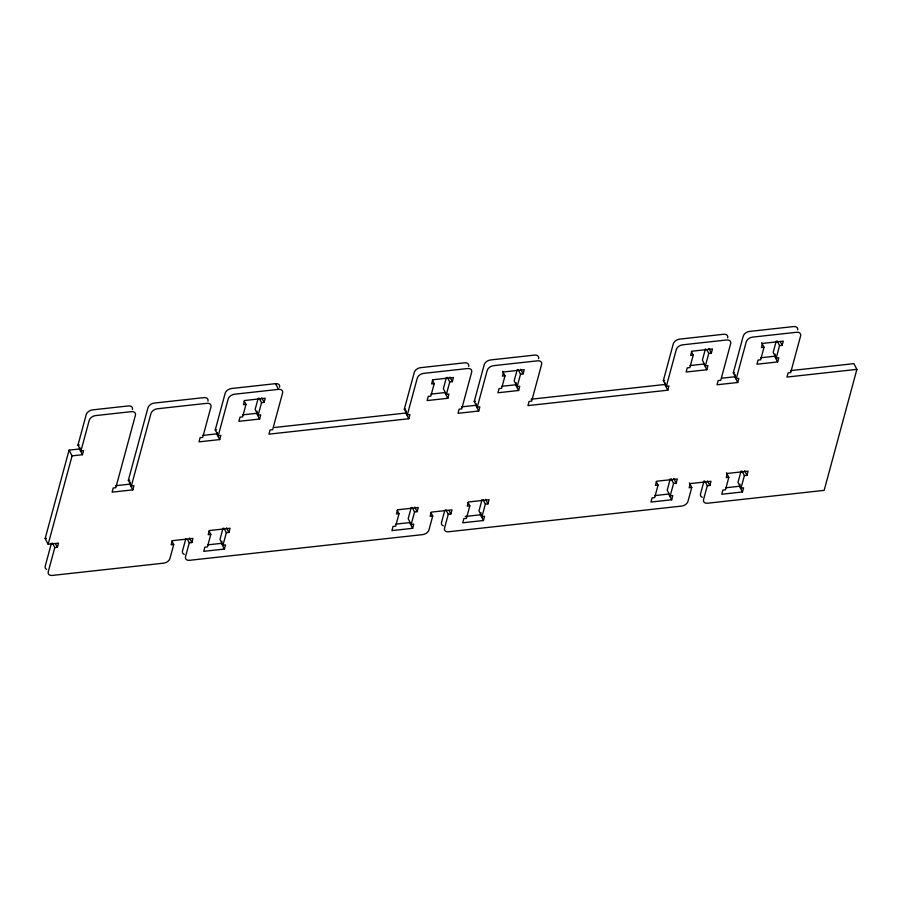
<?xml version="1.0" encoding="UTF-8"?>
<svg xmlns="http://www.w3.org/2000/svg" width="902" height="902" viewBox="0 0 902 902"><rect width="100%" height="100%" fill="white"/><g stroke="black" fill="none" stroke-linecap="round" stroke-linejoin="round"><path stroke-width="1.35" d="M52.384 543.004L54.797 547.57L57.39 547.288L58.517 543.128L48.156 544.267L45.145 538.562L69.071 450.143L79.432 449.004L82.443 454.709L72.081 455.86L69.071 450.143M48.156 544.267L72.081 455.86M51.38 543.376L45.224 566.14A5.671 3.687 -27.8 0 0 46.622 569.365M82.443 454.709L83.57 450.549L80.977 450.842L77.967 445.126L86.22 414.616A5.671 3.687 -27.8 0 1 92.523 409.88L128.355 405.934A5.671 3.687 -27.8 0 1 132.414 409.519M79.432 449.004L79.85 447.437M54.797 547.57L48.234 571.845A5.671 3.687 -27.8 0 0 52.282 575.431L163.657 563.164A5.671 3.687 -27.8 0 0 169.971 558.428L173.725 544.56L171.91 541.132M80.977 450.842L89.23 420.321A5.671 3.687 -27.8 0 1 95.533 415.596L131.365 411.65A5.671 3.687 -27.8 0 1 135.424 415.236L115.817 487.7L113.224 487.982L112.096 492.142L132.819 489.865L133.947 485.704L131.354 485.986L128.343 480.281L147.951 407.805A5.671 3.687 -27.8 0 1 154.253 403.081L203.908 397.613A5.671 3.687 -27.8 0 1 207.956 401.198M132.819 489.865L129.809 484.148L130.373 482.074M131.354 485.986L150.961 413.522A5.671 3.687 -27.8 0 1 157.264 408.786L206.919 403.318A5.671 3.687 -27.8 0 1 210.967 406.903L202.713 437.425L200.12 437.707L198.992 441.867L219.716 439.578L220.843 435.418L218.25 435.711L215.24 429.995L225.184 393.238A5.671 3.687 -27.8 0 1 231.498 388.514L275.527 383.654A5.671 3.687 -27.8 0 1 279.586 387.251M185.778 538.866L182.497 551.009A5.671 3.687 -27.8 0 0 184.301 554.392M219.716 439.578L216.705 433.873L217.055 432.577M187.458 539.419L189.262 542.846L185.508 556.714A5.671 3.687 -27.8 0 0 189.567 560.311L422.677 534.615A5.671 3.687 -27.8 0 0 428.98 529.88L432.734 516.012L430.93 512.584M218.25 435.711L228.195 398.955A5.671 3.687 -27.8 0 1 234.509 394.219L278.538 389.371A5.671 3.687 -27.8 0 1 282.597 392.956L272.641 429.713L270.059 429.995L268.931 434.155L408.798 418.742L409.925 414.582L407.332 414.864L404.322 409.158L414.266 372.402A5.671 3.687 -27.8 0 1 420.58 367.666L464.609 362.818A5.671 3.687 -27.8 0 1 468.668 366.404M189.262 542.846L191.855 542.564L192.972 538.404L172.259 540.681L171.132 544.842L173.725 544.56M209.005 530.996L210.809 534.412L207.426 546.905L204.844 547.187L203.717 551.347L224.429 549.059L225.556 544.898L222.974 545.191L219.964 539.475L222.997 528.245M244.183 400.973L245.987 404.389L242.615 416.871L240.022 417.164L238.895 421.324L259.618 419.035L260.746 414.875L258.152 415.168L255.142 409.452L258.186 398.222M224.429 549.059L221.418 543.354L221.982 541.268M259.618 419.035L256.608 413.33L257.171 411.244M222.974 545.191L226.346 532.71L223.944 528.132M258.152 415.168L261.535 402.675L259.122 398.109M226.346 532.71L228.939 532.417L230.066 528.256L209.343 530.545L208.215 534.706L210.809 534.412M261.535 402.675L264.128 402.393L265.244 398.233L244.532 400.522L243.405 404.682L245.987 404.389M408.798 418.742L405.787 413.037L406.351 410.951M407.332 414.864L417.276 378.118A5.671 3.687 -27.8 0 1 423.59 373.383L467.619 368.535A5.671 3.687 -27.8 0 1 471.678 372.12L461.734 408.877L459.141 409.158L458.013 413.319L478.736 411.03L479.864 406.87L477.271 407.163L474.26 401.446L484.205 364.701A5.671 3.687 -27.8 0 1 490.508 359.966L534.548 355.106A5.671 3.687 -27.8 0 1 538.595 358.703M397.218 510.25L399.022 513.678L395.651 526.159L393.058 526.441L391.93 530.601L412.654 528.313L413.781 524.152L411.188 524.445L408.178 518.729L411.222 507.499M432.408 380.227L434.212 383.654L430.829 396.136L428.247 396.418L427.12 400.578L447.843 398.289L448.959 394.129L446.377 394.422L443.367 388.706L446.4 377.476M411.188 524.445L414.57 511.964L412.158 507.386M446.377 394.422L449.748 381.941L447.347 377.363M414.57 511.964L417.152 511.671L418.28 507.51L397.557 509.799L396.44 513.96L399.022 513.678M449.748 381.941L452.342 381.647L453.469 377.487L432.746 379.776L431.618 383.936L434.212 383.654M444.799 510.318L441.518 522.461A5.671 3.687 -27.8 0 0 443.31 525.843M478.736 411.03L475.726 405.325L476.143 403.769M445.87 509.731L448.271 514.298L444.528 528.166A5.671 3.687 -27.8 0 0 448.576 531.763L681.698 506.067A5.671 3.687 -27.8 0 0 688 501.332L691.755 487.463L689.342 482.897M477.271 407.163L487.215 370.406A5.671 3.687 -27.8 0 1 493.518 365.671L537.558 360.823A5.671 3.687 -27.8 0 1 541.606 364.408L531.661 401.164L529.068 401.446L527.952 405.607L667.818 390.194L668.946 386.033L666.352 386.315L663.342 380.61L673.287 343.854A5.671 3.687 -27.8 0 1 679.589 339.129L723.629 334.27A5.671 3.687 -27.8 0 1 727.677 337.867M448.271 514.298L450.865 514.016L451.992 509.855L431.269 512.133L430.141 516.294L432.734 516.012M468.014 502.448L469.829 505.875L466.447 518.357L463.853 518.639L462.726 522.799L483.449 520.51L484.577 516.35L481.984 516.643L478.973 510.927L482.018 499.697M502.594 371.274L505.007 375.841L501.636 388.334L499.043 388.615L497.915 392.776L518.639 390.487L519.766 386.327L517.173 386.62L514.163 380.903L517.196 369.673M483.449 520.51L480.439 514.805L481.003 512.719M518.639 390.487L515.628 384.782L516.192 382.696M481.984 516.643L485.366 504.162L482.953 499.584M517.173 386.62L520.544 374.138L518.143 369.561M485.366 504.162L487.959 503.868L489.076 499.708L468.363 501.997L467.236 506.157L469.829 505.875M520.544 374.138L523.137 373.845L524.265 369.685L503.541 371.974L502.414 376.134L505.007 375.841M667.818 390.194L664.808 384.489L665.225 382.922M666.352 386.315L676.297 349.57A5.671 3.687 -27.8 0 1 682.6 344.835L726.64 339.986A5.671 3.687 -27.8 0 1 730.688 343.572L720.743 380.328L718.15 380.61L717.034 384.771L737.746 382.493L738.873 378.333L736.291 378.615L733.281 372.898L743.225 336.153A5.671 3.687 -27.8 0 1 749.528 331.417L793.557 326.569A5.671 3.687 -27.8 0 1 797.695 329.782M656.239 481.702L658.043 485.129L654.66 497.611L652.078 497.893L650.951 502.053L671.674 499.776L672.802 495.604L670.209 495.897L667.198 490.181L670.231 478.951M691.417 351.679L693.232 355.106L689.85 367.588L687.256 367.869L686.129 372.03L706.852 369.741L707.98 365.581L705.387 365.874L702.376 360.157L705.42 348.927M670.209 495.897L673.58 483.416L671.178 478.849M705.387 365.874L708.769 353.392L706.965 349.965M673.58 483.416L676.173 483.122L677.301 478.962L656.577 481.251L655.45 485.411L658.043 485.129M708.769 353.392L711.362 353.099L712.49 348.939L691.766 351.228L690.639 355.388L693.232 355.106M704.045 480.913L700.527 493.913A5.671 3.687 -27.8 0 0 702.331 497.295M737.746 382.493L734.735 376.777L735.299 374.702M704.89 481.183L707.292 485.75L703.537 499.618A5.671 3.687 -27.8 0 0 707.596 503.215L824.157 490.361L856.9 369.358L853.89 363.641L790.513 370.632M736.291 378.615L746.236 341.858A5.671 3.687 -27.8 0 1 752.539 337.123L796.567 332.274A5.671 3.687 -27.8 0 1 800.626 335.86L790.682 372.616L788.089 372.898L786.961 377.059L856.9 369.358M707.292 485.75L709.885 485.468L711.013 481.307L690.289 483.585L689.162 487.745L691.755 487.463M726.437 472.749L728.839 477.327L725.467 489.809L722.874 490.09L721.747 494.251L742.47 491.962L743.598 487.802L741.004 488.095L737.994 482.378L741.038 471.148M761.615 342.726L764.028 347.304L760.645 359.785L758.063 360.067L756.936 364.228L777.648 361.939L778.776 357.778L776.194 358.071L773.183 352.355L776.216 341.125M742.47 491.962L739.46 486.257L740.023 484.171M777.648 361.939L774.638 356.234L775.201 354.148M741.004 488.095L744.387 475.613L741.974 471.036M776.194 358.071L779.565 345.59L777.163 341.012M744.387 475.613L746.969 475.32L748.096 471.16L727.373 473.449L726.245 477.609L728.839 477.327M779.565 345.59L782.158 345.297L783.286 341.136L762.562 343.425L761.435 347.586L764.028 347.304M242.796 414.852L256.608 413.33M431.009 394.106L444.833 392.584L447.843 398.289M501.816 386.304L515.628 384.782M690.03 365.558L703.842 364.036L706.852 369.741M760.826 357.756L774.638 356.234M77.967 445.126L79.263 444.979M215.24 429.995L216.536 429.859M404.322 409.158L405.618 409.012M474.26 401.446L475.557 401.311M663.342 380.61L664.639 380.464M733.281 372.898L734.566 372.763M202.465 435.44L216.705 433.873M274.659 427.48L405.787 413.037M461.474 406.892L475.726 405.325M531.177 399.214L664.808 384.489M721.792 378.209L734.735 376.777M128.343 480.281L129.64 480.135M115.557 485.727L129.809 484.148M45.145 538.562L46.442 538.415M207.607 544.876L221.418 543.354M395.831 524.13L409.643 522.608L412.654 528.313M465.24 516.474L480.439 514.805M654.841 495.581L668.664 494.059L671.674 499.776M725.648 487.779L739.46 486.257M780.354 341.869L782.158 345.297M708.949 348.533L711.362 353.099M744.567 470.754L746.969 475.32M707.472 480.901L709.885 485.468M673.76 478.556L676.173 483.122M520.736 369.279L523.137 373.845M449.929 377.081L452.342 381.647M485.547 499.302L487.959 503.868M449.061 510.588L450.865 514.016M414.751 507.104L417.152 511.671M275.527 383.654L278.538 389.371M261.715 397.827L264.128 402.393M226.526 527.85L228.939 532.417M189.443 537.998L191.855 542.564M55.586 543.861L57.39 547.288"/></g></svg>
